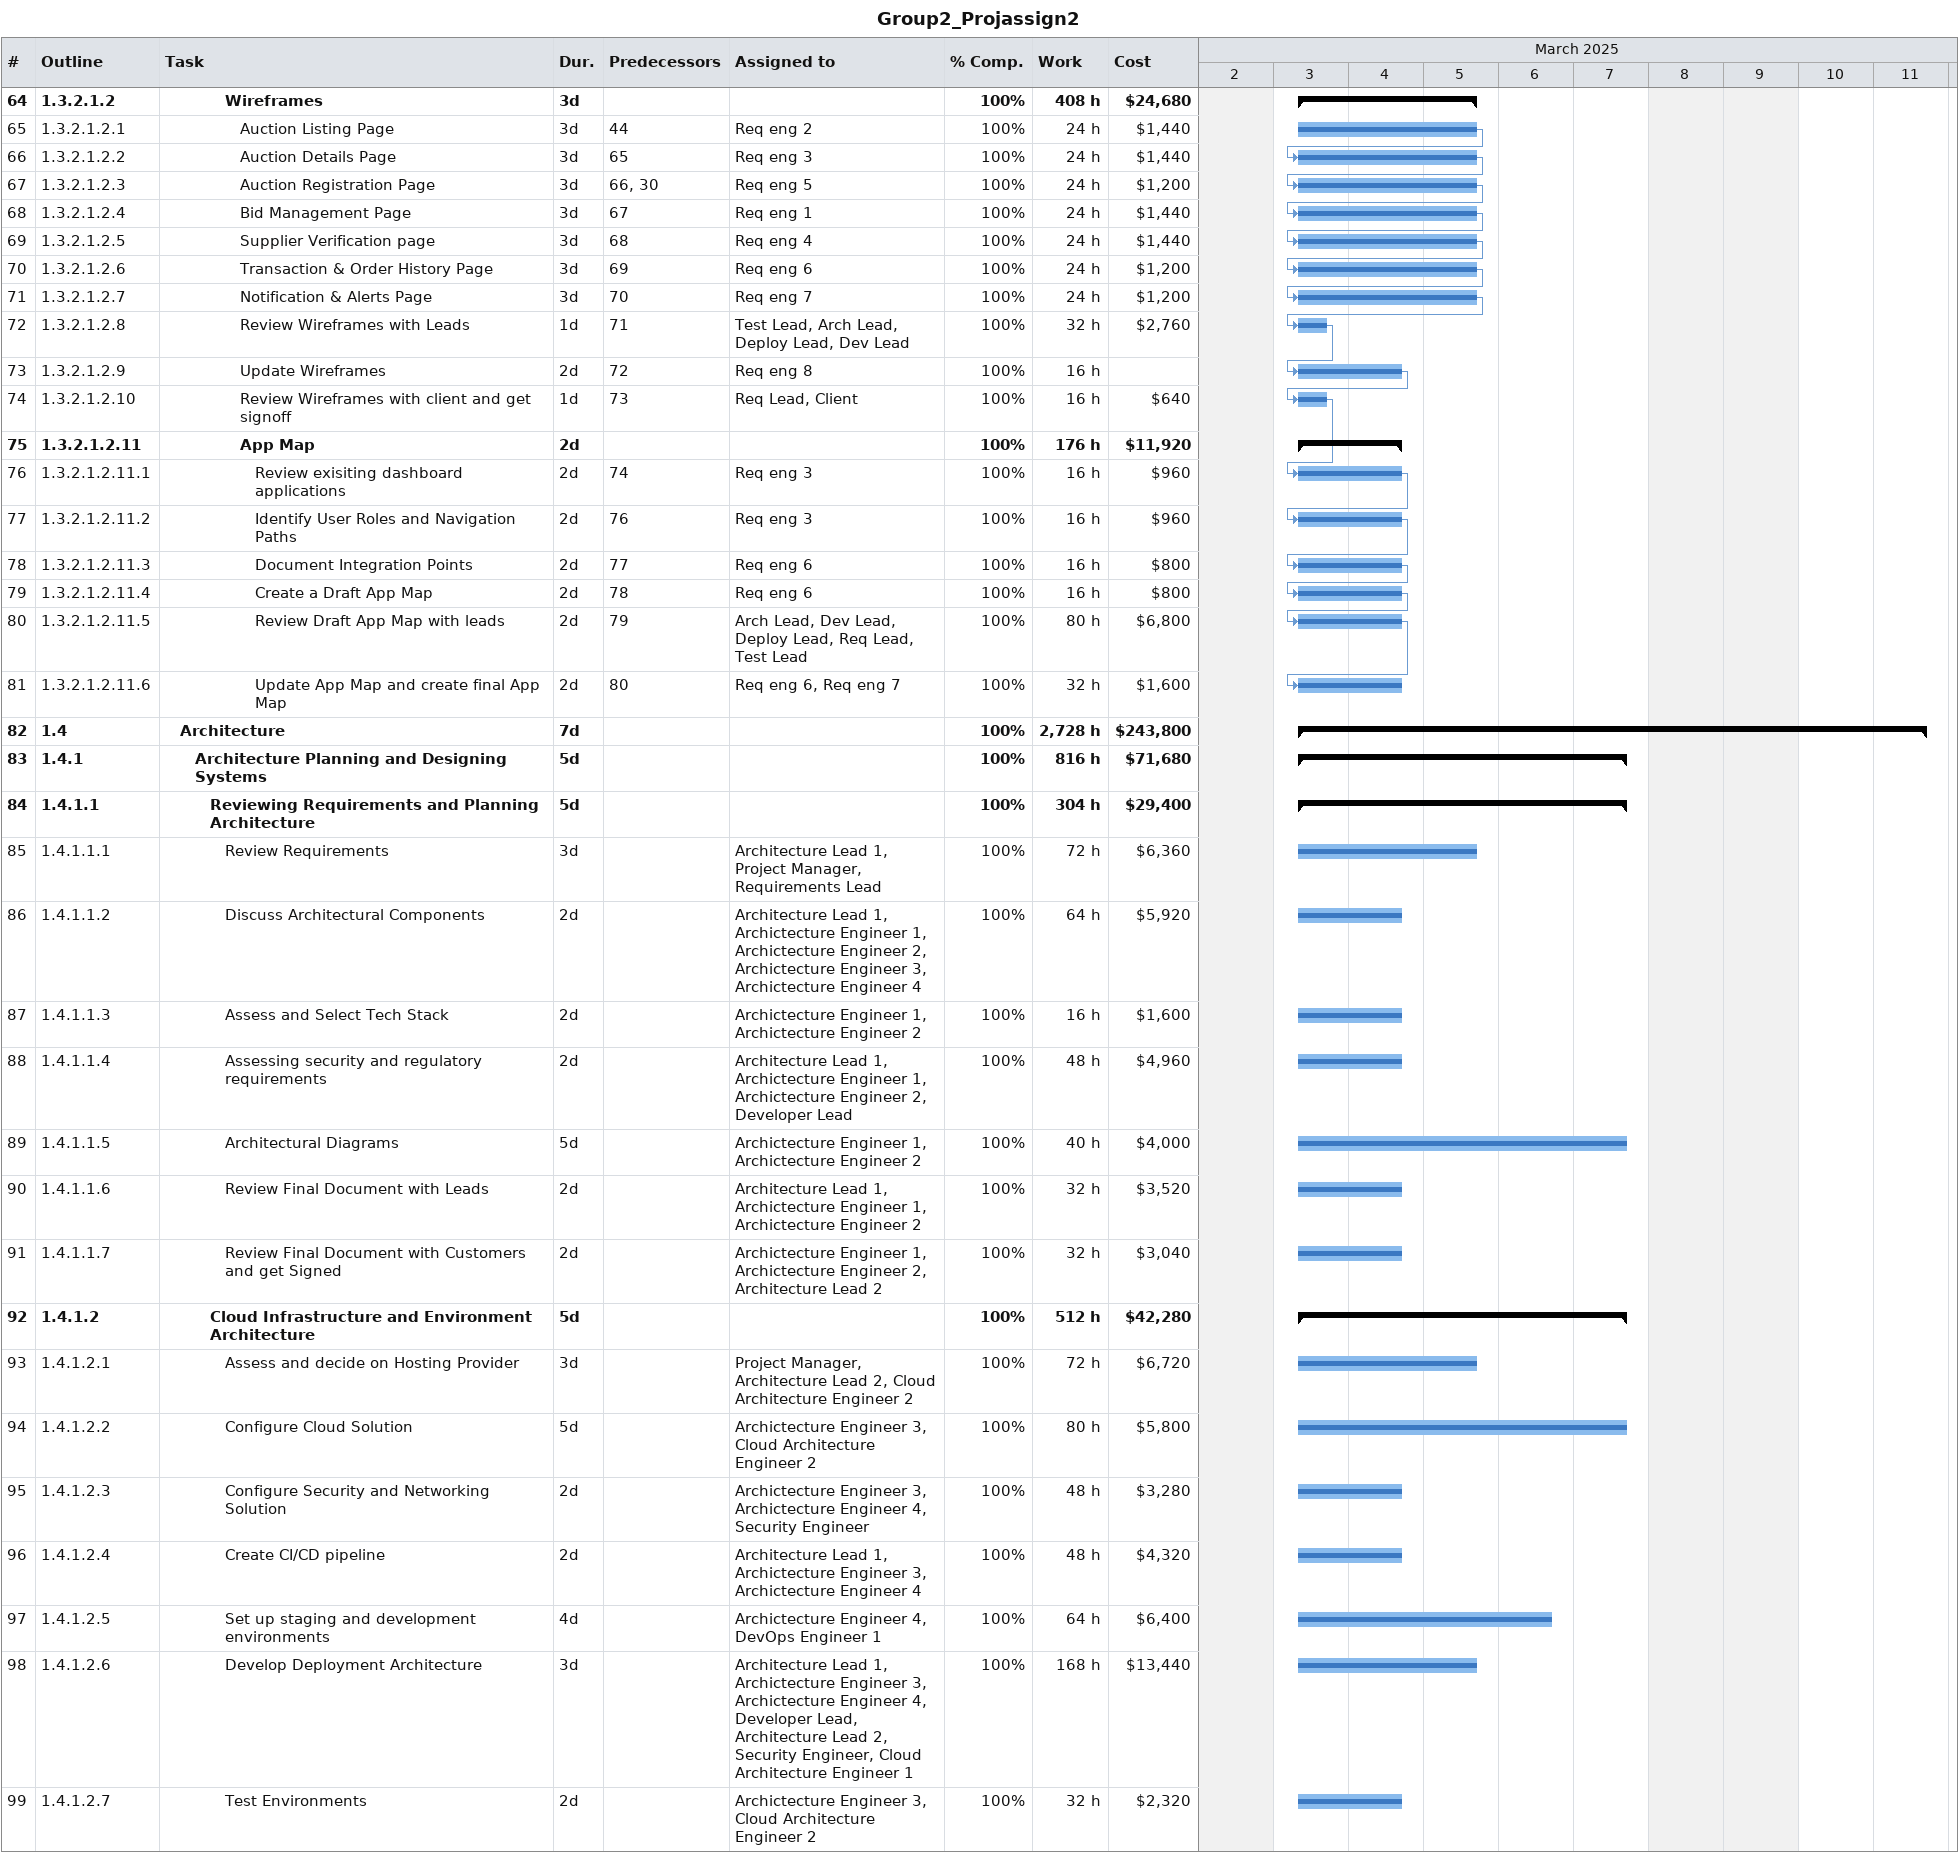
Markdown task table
Group2_Projassign2

| ID | WBS | Task | Duration | Start | Finish | Predecessors | Resources | % complete | Work (h) | Cost ($) |
|---|---|---|---|---|---|---|---|---|---|---|
| 64 | 1.3.2.1.2 | **Wireframes** | 3d | 2025-03-03 | 2025-03-05 |  |  | 100 | 408 | 24680 |
| 65 | 1.3.2.1.2.1 | Auction Listing Page | 3d | 2025-03-03 | 2025-03-05 | 44 | Req eng 2 | 100 | 24 | 1440 |
| 66 | 1.3.2.1.2.2 | Auction Details Page | 3d | 2025-03-03 | 2025-03-05 | 65 | Req eng 3 | 100 | 24 | 1440 |
| 67 | 1.3.2.1.2.3 | Auction Registration Page | 3d | 2025-03-03 | 2025-03-05 | 66, 30 | Req eng 5 | 100 | 24 | 1200 |
| 68 | 1.3.2.1.2.4 | Bid Management Page | 3d | 2025-03-03 | 2025-03-05 | 67 | Req eng 1 | 100 | 24 | 1440 |
| 69 | 1.3.2.1.2.5 | Supplier Verification page | 3d | 2025-03-03 | 2025-03-05 | 68 | Req eng 4 | 100 | 24 | 1440 |
| 70 | 1.3.2.1.2.6 | Transaction & Order History Page | 3d | 2025-03-03 | 2025-03-05 | 69 | Req eng 6 | 100 | 24 | 1200 |
| 71 | 1.3.2.1.2.7 | Notification & Alerts Page | 3d | 2025-03-03 | 2025-03-05 | 70 | Req eng 7 | 100 | 24 | 1200 |
| 72 | 1.3.2.1.2.8 | Review Wireframes with Leads | 1d | 2025-03-03 | 2025-03-03 | 71 | Test Lead, Arch Lead, Deploy Lead, Dev Lead | 100 | 32 | 2760 |
| 73 | 1.3.2.1.2.9 | Update Wireframes | 2d | 2025-03-03 | 2025-03-04 | 72 | Req eng 8 | 100 | 16 |  |
| 74 | 1.3.2.1.2.10 | Review Wireframes with client and get signoff | 1d | 2025-03-03 | 2025-03-03 | 73 | Req Lead, Client | 100 | 16 | 640 |
| 75 | 1.3.2.1.2.11 | **App Map** | 2d | 2025-03-03 | 2025-03-04 |  |  | 100 | 176 | 11920 |
| 76 | 1.3.2.1.2.11.1 | Review exisiting dashboard applications | 2d | 2025-03-03 | 2025-03-04 | 74 | Req eng 3 | 100 | 16 | 960 |
| 77 | 1.3.2.1.2.11.2 | Identify User Roles and Navigation Paths | 2d | 2025-03-03 | 2025-03-04 | 76 | Req eng 3 | 100 | 16 | 960 |
| 78 | 1.3.2.1.2.11.3 | Document Integration Points | 2d | 2025-03-03 | 2025-03-04 | 77 | Req eng 6 | 100 | 16 | 800 |
| 79 | 1.3.2.1.2.11.4 | Create a Draft App Map | 2d | 2025-03-03 | 2025-03-04 | 78 | Req eng 6 | 100 | 16 | 800 |
| 80 | 1.3.2.1.2.11.5 | Review Draft App Map with leads | 2d | 2025-03-03 | 2025-03-04 | 79 | Arch Lead, Dev Lead, Deploy Lead, Req Lead, Test Lead | 100 | 80 | 6800 |
| 81 | 1.3.2.1.2.11.6 | Update App Map and create final App Map | 2d | 2025-03-03 | 2025-03-04 | 80 | Req eng 6, Req eng 7 | 100 | 32 | 1600 |
| 82 | 1.4 | **Architecture** | 7d | 2025-03-03 | 2025-03-11 |  |  | 100 | 2728 | 243800 |
| 83 | 1.4.1 | **Architecture Planning and Designing Systems** | 5d | 2025-03-03 | 2025-03-07 |  |  | 100 | 816 | 71680 |
| 84 | 1.4.1.1 | **Reviewing Requirements and Planning Architecture** | 5d | 2025-03-03 | 2025-03-07 |  |  | 100 | 304 | 29400 |
| 85 | 1.4.1.1.1 | Review Requirements | 3d | 2025-03-03 | 2025-03-05 |  | Architecture Lead 1, Project Manager, Requirements Lead | 100 | 72 | 6360 |
| 86 | 1.4.1.1.2 | Discuss Architectural Components | 2d | 2025-03-03 | 2025-03-04 |  | Architecture Lead 1, Archictecture Engineer 1, Archictecture Engineer 2, Archictecture Engineer 3, Archictecture Engineer 4 | 100 | 64 | 5920 |
| 87 | 1.4.1.1.3 | Assess and Select Tech Stack | 2d | 2025-03-03 | 2025-03-04 |  | Archictecture Engineer 1, Archictecture Engineer 2 | 100 | 16 | 1600 |
| 88 | 1.4.1.1.4 | Assessing security and regulatory requirements | 2d | 2025-03-03 | 2025-03-04 |  | Architecture Lead 1, Archictecture Engineer 1, Archictecture Engineer 2, Developer Lead | 100 | 48 | 4960 |
| 89 | 1.4.1.1.5 | Architectural Diagrams | 5d | 2025-03-03 | 2025-03-07 |  | Archictecture Engineer 1, Archictecture Engineer 2 | 100 | 40 | 4000 |
| 90 | 1.4.1.1.6 | Review Final Document with Leads | 2d | 2025-03-03 | 2025-03-04 |  | Architecture Lead 1, Archictecture Engineer 1, Archictecture Engineer 2 | 100 | 32 | 3520 |
| 91 | 1.4.1.1.7 | Review Final Document with Customers and get Signed | 2d | 2025-03-03 | 2025-03-04 |  | Archictecture Engineer 1, Archictecture Engineer 2, Architecture Lead 2 | 100 | 32 | 3040 |
| 92 | 1.4.1.2 | **Cloud Infrastructure and Environment Architecture** | 5d | 2025-03-03 | 2025-03-07 |  |  | 100 | 512 | 42280 |
| 93 | 1.4.1.2.1 | Assess and decide on Hosting Provider | 3d | 2025-03-03 | 2025-03-05 |  | Project Manager, Architecture Lead 2, Cloud Architecture Engineer 2 | 100 | 72 | 6720 |
| 94 | 1.4.1.2.2 | Configure Cloud Solution | 5d | 2025-03-03 | 2025-03-07 |  | Archictecture Engineer 3, Cloud Architecture Engineer 2 | 100 | 80 | 5800 |
| 95 | 1.4.1.2.3 | Configure Security and Networking Solution | 2d | 2025-03-03 | 2025-03-04 |  | Archictecture Engineer 3, Archictecture Engineer 4, Security Engineer | 100 | 48 | 3280 |
| 96 | 1.4.1.2.4 | Create CI/CD pipeline | 2d | 2025-03-03 | 2025-03-04 |  | Architecture Lead 1, Archictecture Engineer 3, Archictecture Engineer 4 | 100 | 48 | 4320 |
| 97 | 1.4.1.2.5 | Set up staging and development environments | 4d | 2025-03-03 | 2025-03-06 |  | Archictecture Engineer 4, DevOps Engineer 1 | 100 | 64 | 6400 |
| 98 | 1.4.1.2.6 | Develop Deployment Architecture | 3d | 2025-03-03 | 2025-03-05 |  | Architecture Lead 1, Archictecture Engineer 3, Archictecture Engineer 4, Developer Lead, Architecture Lead 2, Security Engineer, Cloud Architecture Engineer 1 | 100 | 168 | 13440 |
| 99 | 1.4.1.2.7 | Test Environments | 2d | 2025-03-03 | 2025-03-04 |  | Archictecture Engineer 3, Cloud Architecture Engineer 2 | 100 | 32 | 2320 |
